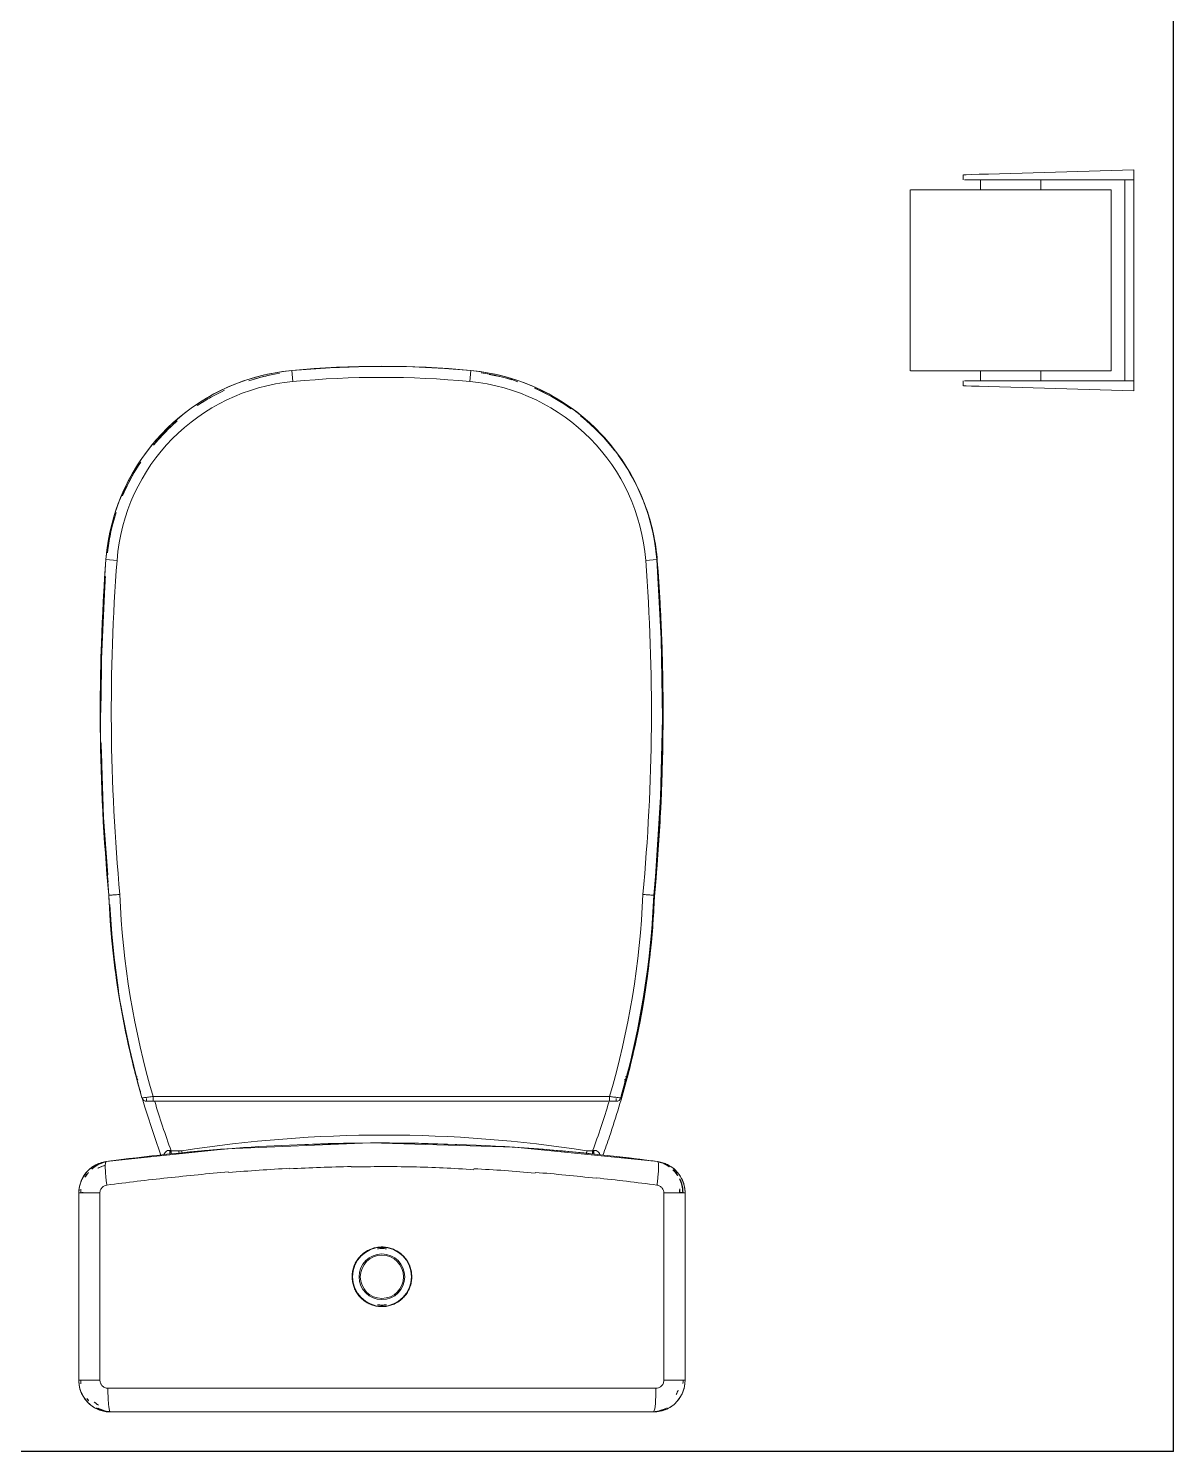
# Model space of a CAD drawing. Header units: metres. Extents: x 15.7 to 112.1, y 4.7 to 71.5.
# Drawn here: x 53.271 to 53.994, y 45.397 to 46.297 of the extents above; entities that cross this region are included whole.
import ezdxf

# ---------------------------------------------------------------- set-up
doc = ezdxf.new("R2010")
doc.units = ezdxf.units.M
doc.layers.get('0').update_dxf_attribs({"color": 3})
doc.layers.add('00', color=252, linetype='Continuous')
doc.layers.add('A-EQPM', color=6, linetype='Continuous', lineweight=9)
doc.layers.add('G-IMPT', color=1, linetype='Continuous', lineweight=5)

# ---------------------------------------------------------------- blocks, each defined once
blk = doc.blocks.new('Toilet_Tissue_Dispenser-Bradley_Corp-505 - 505-V57-GROUND FLOOR PLAN')
at = {"layer": 'A-EQPM'}
for p, q in [((54.19672, 43.71489), (54.11893, 43.71718)), ((54.11893, 43.71718), (54.11893, 43.71083)), ((54.19672, 43.71083), (54.11893, 43.71083)), ((54.11893, 43.58383), (54.11893, 43.71083)), ((54.12465, 43.71083), (54.11893, 43.71083)), ((54.12465, 43.71083), (54.12465, 43.58383)), ((54.17767, 43.71083), (54.17767, 43.70448)), ((54.22585, 43.71083), (54.19672, 43.71083)), ((54.21577, 43.70448), (54.21577, 43.71083)), ((54.22688, 43.71083), (54.22688, 43.714)), ((54.13322, 43.70448), (54.13322, 43.59018)), ((54.13322, 43.70448), (54.19672, 43.70448)), ((54.19672, 43.70448), (54.26003, 43.70448)), ((54.26022, 43.59018), (54.26022, 43.70448)), ((54.19672, 43.59018), (54.13322, 43.59018)), ((54.17767, 43.59018), (54.17767, 43.58383)), ((54.26003, 43.59018), (54.19672, 43.59018)), ((54.21577, 43.58383), (54.21577, 43.59018)), ((54.11893, 43.58383), (54.19672, 43.58383)), ((54.11893, 43.57748), (54.11893, 43.58383)), ((54.11893, 43.58383), (54.12465, 43.58383)), ((54.19672, 43.58383), (54.22585, 43.58383)), ((54.22688, 43.58065), (54.22688, 43.58383)), ((54.11893, 43.57748), (54.19672, 43.57977))]:
    blk.add_line(p, q, dxfattribs=at)
at = {"layer": 'A-EQPM', "flags": 128}
for points in [[(54.22666, 43.71401), (54.22492, 43.71406), (54.22154, 43.71416), (54.21672, 43.7143), (54.21074, 43.71448), (54.20394, 43.71468), (54.19672, 43.71489)], [(54.19672, 43.57977), (54.20394, 43.57998), (54.21074, 43.58018), (54.21672, 43.58035), (54.22154, 43.5805), (54.22492, 43.58059), (54.22666, 43.58065)]]:
    blk.add_lwpolyline(points, dxfattribs=at)
blk = doc.blocks.new('ECG_Commercial_Toilet_Maid_driver-P Trap_01 - 211109_092700_dwg_dwg_211109-V92-GROUND FLOOR PLAN')
at = {"layer": 'G-IMPT'}
for p, q in [((-0.41835, 0.17611), (-0.44, 0.17475)), ((-0.35754, 0.17756), (-0.3669, 0.17755)), ((-0.3006, 0.17628), (-0.3323, 0.17709)), ((-0.0804, 0.13369), (-0.0784, 0.13296)), ((-0.07858, 0.13308), (-0.08029, 0.13308)), ((-0.08529, -0.0043), (-0.08526, -0.00549)), ((-0.0784, -0.13296), (-0.0804, -0.1337)), ((-0.07858, -0.13308), (-0.08029, -0.13308)), ((-0.42258, -0.17589), (-0.39766, -0.17694)), ((-0.35144, -0.17757), (-0.32035, -0.17703)), ((-0.26737, -0.17433), (-0.24107, -0.17215))]:
    blk.add_line(p, q, dxfattribs=at)
at = {"layer": 'G-IMPT', "flags": 128}
for points in [[(-0.23488, 0.17186), (-0.22175, 0.17101), (-0.20248, 0.16918), (-0.1833, 0.16665), (-0.18157, 0.16638)], [(-0.17227, 0.16487), (-0.16422, 0.16343), (-0.14526, 0.15952), (-0.12646, 0.15494), (-0.11719, 0.15241)], [(-0.49976, 0.16137), (-0.5044, 0.15901), (-0.50894, 0.15647), (-0.51337, 0.15376), (-0.51544, 0.15237)], [(-0.52629, 0.1443), (-0.52991, 0.14118), (-0.53372, 0.13764), (-0.53738, 0.13394), (-0.54088, 0.13011)], [(-0.11379, 0.15143), (-0.10784, 0.14967), (-0.08942, 0.14374), (-0.07765, 0.13957)], [(-0.08029, 0.13308), (-0.08029, 0.1297), (-0.08029, 0.12631)], [(-0.5719, -0.06267), (-0.57126, -0.06679), (-0.57026, -0.07189), (-0.56905, -0.07695), (-0.56765, -0.08196), (-0.56635, -0.08595)], [(-0.56224, -0.09658), (-0.56006, -0.1013), (-0.55769, -0.10593), (-0.55513, -0.11045), (-0.5524, -0.11488), (-0.54949, -0.11919), (-0.54927, -0.11949)], [(-0.08029, -0.12938), (-0.08029, -0.13123), (-0.08029, -0.13308)]]:
    blk.add_lwpolyline(points, dxfattribs=at)
at = {"layer": 'G-IMPT'}
for centre, radius, start, end in [((-0.263, -0.36395), 0.52955, 69.81679, 73.37902), ((0.73184, -0.00153), 0.82213, 171.05402, 188.94598), ((-0.263, 0.36395), 0.52955, 286.66598, 290.18321)]:
    blk.add_arc(centre, radius, start, end, dxfattribs=at)
for points, knots in [([(-0.48082, 0.16875), (-0.47827, 0.16952), (-0.47184, 0.17131), (-0.46526, 0.17231), (-0.4613, 0.17284)], [-0.1550415, -0.1550415, -0.1550415, -0.1550415, -0.1111111, -0.0452824, -0.0452824, -0.0452824, -0.0452824]), ([(-0.44181, 0.17475), (-0.43776, 0.17502), (-0.42586, 0.17576), (-0.40601, 0.17672), (-0.38249, 0.17741), (-0.36618, 0.17758), (-0.35776, 0.17758), (-0.35721, 0.17758)], [-0.9464093, -0.9464093, -0.9464093, -0.9464093, -0.8888889, -0.7777778, -0.6666667, -0.5555556, -0.5477804, -0.5477804, -0.5477804, -0.5477804]), ([(-0.33853, 0.17744), (-0.33745, 0.17742), (-0.3285, 0.17727), (-0.31168, 0.17682), (-0.28811, 0.17572), (-0.26764, 0.17442), (-0.25506, 0.17336), (-0.25031, 0.17295)], [-0.4598098, -0.4598098, -0.4598098, -0.4598098, -0.4444444, -0.3333333, -0.2222222, -0.1111111, -0.0437293, -0.0437293, -0.0437293, -0.0437293]), ([(-0.51343, 0.15371), (-0.51244, 0.15436), (-0.50639, 0.15813), (-0.50001, 0.16127), (-0.49457, 0.16369)], [-0.3528816, -0.3528816, -0.3528816, -0.3528816, -0.3333333, -0.2354946, -0.2354946, -0.2354946, -0.2354946]), ([(-0.07976, 0.13654), (-0.08007, 0.13621), (-0.08042, 0.13562), (-0.08057, 0.13467), (-0.08052, 0.13415), (-0.08047, 0.13389)], [0.75, 0.75, 0.75, 0.75, 0.875, 0.9375, 1, 1, 1, 1]), ([(-0.07801, 0.13761), (-0.07823, 0.13753), (-0.07888, 0.13727), (-0.07946, 0.13688), (-0.07976, 0.13654)], [0.5644299, 0.5644299, 0.5644299, 0.5644299, 0.625, 0.75, 0.75, 0.75, 0.75]), ([(-0.55749, 0.10629), (-0.55618, 0.10871), (-0.55429, 0.11194), (-0.55227, 0.11508), (-0.55173, 0.11589)], [-0.71214902, -0.71214902, -0.71214902, -0.71214902, -0.66666667, -0.65063088, -0.65063088, -0.65063088, -0.65063088]), ([(-0.5706, 0.07024), (-0.57018, 0.0723), (-0.5694, 0.07572), (-0.56848, 0.0791), (-0.56809, 0.08045)], [-0.92350914, -0.92350914, -0.92350914, -0.92350914, -0.88888889, -0.86576975, -0.86576975, -0.86576975, -0.86576975]), ([(-0.5676, -0.0821), (-0.56818, -0.08021), (-0.56955, -0.07545), (-0.57042, -0.0706), (-0.57088, -0.06767)], [-0.14372398, -0.14372398, -0.14372398, -0.14372398, -0.11111111, -0.06227402, -0.06227402, -0.06227402, -0.06227402]), ([(-0.54927, -0.11949), (-0.55068, -0.11751), (-0.55561, -0.11016), (-0.5596, -0.10228), (-0.56229, -0.09643)], [-0.373281, -0.373281, -0.373281, -0.373281, -0.3333333, -0.227652, -0.227652, -0.227652, -0.227652]), ([(-0.52404, -0.14613), (-0.52499, -0.14538), (-0.53115, -0.14035), (-0.53787, -0.13371), (-0.54319, -0.12743), (-0.54413, -0.12629)], [-0.5754732, -0.5754732, -0.5754732, -0.5754732, -0.5555556, -0.4444444, -0.4201761, -0.4201761, -0.4201761, -0.4201761]), ([(-0.08047, -0.13389), (-0.08052, -0.13415), (-0.08057, -0.13467), (-0.08042, -0.13562), (-0.08007, -0.13621), (-0.07976, -0.13654)], [0, 0, 0, 0, 0.0625, 0.125, 0.25, 0.25, 0.25, 0.25]), ([(-0.24107, -0.17215), (-0.23462, -0.17189), (-0.22174, -0.17113), (-0.20247, -0.16929), (-0.18328, -0.16676), (-0.1642, -0.16354), (-0.14524, -0.15964), (-0.12643, -0.15505), (-0.10781, -0.14979), (-0.09156, -0.14456), (-0.08156, -0.14101), (-0.07765, -0.13957)], [0, 0, 0, 0, 0.1111111, 0.2222222, 0.3333333, 0.4444444, 0.5555556, 0.6666667, 0.7777778, 0.8888889, 0.9605895, 0.9605895, 0.9605895, 0.9605895]), ([(-0.07976, -0.13654), (-0.07945, -0.13687), (-0.07888, -0.13727), (-0.07823, -0.13753), (-0.07801, -0.1376)], [0.25, 0.25, 0.25, 0.25, 0.375, 0.4356025, 0.4356025, 0.4356025, 0.4356025]), ([(-0.49023, -0.16551), (-0.49094, -0.16524), (-0.49791, -0.16246), (-0.50717, -0.15781), (-0.51521, -0.1526), (-0.51753, -0.15098)], [-0.7902983, -0.7902983, -0.7902983, -0.7902983, -0.7777778, -0.6666667, -0.6200914, -0.6200914, -0.6200914, -0.6200914])]:
    blk.add_open_spline(points, degree=3, knots=knots, dxfattribs=at)
for points in [[(-0.54127, 0.12967), (-0.53684, 0.13476), (-0.53201, 0.13948), (-0.52685, 0.14383)], [(-0.07871, 0.13391), (-0.07899, 0.1339), (-0.07957, 0.13389), (-0.08017, 0.13389), (-0.08047, 0.13389)], [(-0.08047, 0.13389), (-0.08044, 0.13375), (-0.08038, 0.13348), (-0.08032, 0.13322), (-0.08029, 0.13308)], [(-0.08029, 0.12631), (-0.07992, 0.12629), (-0.07955, 0.12626), (-0.07918, 0.12623)], [(-0.07889, 0.12804), (-0.07935, 0.12822), (-0.07982, 0.12839), (-0.08028, 0.12857)], [(-0.08029, -0.13308), (-0.08032, -0.13322), (-0.08038, -0.13348), (-0.08044, -0.13375), (-0.08047, -0.13389)], [(-0.08047, -0.13389), (-0.08017, -0.13389), (-0.07957, -0.13389), (-0.07899, -0.1339), (-0.07871, -0.13391)], [(-0.0803, -0.12938), (-0.07997, -0.12935), (-0.07931, -0.1293), (-0.07869, -0.12925), (-0.07839, -0.12923)], [(-0.45313, -0.17393), (-0.46434, -0.17307), (-0.47544, -0.17075), (-0.48605, -0.16705)], [(-0.24107, -0.17215), (-0.24889, -0.17288), (-0.26455, -0.1742), (-0.28812, -0.17573), (-0.31168, -0.17681), (-0.33526, -0.17746), (-0.35887, -0.17765), (-0.38246, -0.17741), (-0.40605, -0.17672), (-0.42965, -0.17558), (-0.44531, -0.17453), (-0.45313, -0.17393)]]:
    blk.add_open_spline(points, degree=3, dxfattribs=at)
blk = doc.blocks.new('ECG_Commercial_Toilet_Maid_driver-P Trap_01 - 211109_092700_dwg_dwg_Deckel_unten_211101-2077760-GROUND FLOOR PLAN')
at = {"layer": 'G-IMPT'}
for p, q in [((-0.12702, 0.15453), (-0.12689, 0.15505)), ((-0.12488, 0.15417), (-0.12689, 0.15505)), ((-0.12689, -0.15505), (-0.12702, -0.15453)), ((-0.12689, -0.15505), (-0.12505, -0.15331))]:
    blk.add_line(p, q, dxfattribs=at)
at = {"layer": 'G-IMPT', "flags": 128}
for points in [[(-0.45831, 0.17343), (-0.46346, 0.17272), (-0.46858, 0.17181), (-0.47365, 0.1707), (-0.47868, 0.16938), (-0.48366, 0.16786)], [(-0.36473, 0.17731), (-0.39123, 0.17713), (-0.44128, 0.17478), (-0.4432, 0.17464)], [(-0.2547, 0.17315), (-0.29104, 0.17581), (-0.33725, 0.17734)], [(-0.18291, 0.16649), (-0.18999, 0.16761), (-0.21131, 0.1701), (-0.23271, 0.17174), (-0.23608, 0.17191)], [(-0.49419, 0.16389), (-0.49816, 0.16213), (-0.50282, 0.15984), (-0.5074, 0.15736), (-0.51187, 0.15471), (-0.51556, 0.15231)], [(-0.12689, 0.15505), (-0.14775, 0.16007), (-0.1688, 0.16426), (-0.17266, 0.16487)], [(-0.52644, 0.14414), (-0.52858, 0.14236), (-0.53243, 0.13887), (-0.53614, 0.13522), (-0.5397, 0.13143), (-0.54158, 0.12927)], [(-0.55122, 0.11662), (-0.55235, 0.11495), (-0.55509, 0.11053), (-0.55765, 0.106), (-0.56002, 0.10138), (-0.56092, 0.09945)], [(-0.56697, 0.08403), (-0.56762, 0.08204), (-0.56903, 0.07703), (-0.57024, 0.07198), (-0.57124, 0.06687), (-0.57159, 0.06466)], [(-0.5719, -0.06267), (-0.57126, -0.06679), (-0.57026, -0.07189), (-0.56905, -0.07695), (-0.56765, -0.08196), (-0.56635, -0.08595)], [(-0.56224, -0.09658), (-0.56006, -0.1013), (-0.55769, -0.10593), (-0.55513, -0.11045), (-0.5524, -0.11488), (-0.54949, -0.11919)], [(-0.54473, -0.12548), (-0.54316, -0.12744), (-0.53976, -0.13137), (-0.5362, -0.13516), (-0.53249, -0.13881), (-0.52864, -0.1423), (-0.52466, -0.14564), (-0.5226, -0.14722)], [(-0.51995, -0.14923), (-0.5163, -0.15182), (-0.51194, -0.15466), (-0.50747, -0.15732), (-0.5029, -0.1598), (-0.49823, -0.16209), (-0.49348, -0.1642), (-0.48865, -0.16611), (-0.48374, -0.16783), (-0.47877, -0.16935), (-0.47374, -0.17068), (-0.46866, -0.1718), (-0.46354, -0.17271), (-0.45839, -0.17342), (-0.45322, -0.17393), (-0.45313, -0.17393)], [(-0.24107, -0.17215), (-0.21965, -0.17085), (-0.1983, -0.16868), (-0.17705, -0.16567), (-0.15594, -0.16181), (-0.135, -0.15711), (-0.12689, -0.15505)], [(-0.45313, -0.17393), (-0.4031, -0.17675), (-0.353, -0.17757), (-0.30291, -0.17639), (-0.2529, -0.1732), (-0.24107, -0.17215)]]:
    blk.add_lwpolyline(points, dxfattribs=at)
at = {"layer": 'G-IMPT'}
for centre, radius, start, end in [((-0.263, -0.36395), 0.53655, 81.34831, 83.46771), ((-0.263, -0.36395), 0.53655, 75.30413, 78.05966), ((-0.12866, 0.14828), 0.007, 60.98794, 75.30413), ((-0.12866, 0.14828), 0.007, 60.98794, 75.30413), ((-0.263, 0.36395), 0.53655, 272.34277, 284.69587), ((-0.12866, -0.14828), 0.007, 284.69587, 315.00189), ((-0.12866, -0.14828), 0.007, 284.69587, 315.00189), ((-0.44322, -0.04431), 0.13, 249.57539, 265.62576), ((-0.35758, 1.07519), 1.25277, 265.62576, 275.33646)]:
    blk.add_arc(centre, radius, start, end, dxfattribs=at)
blk = doc.blocks.new('ECG_Commercial_Toilet_Maid_driver-P Trap_01 - 211109_092700_dwg_dwg_Deckel_oben_211101-2077761-GROUND FLOOR PLAN')
at = {"layer": 'G-IMPT'}
for p, q in [((-0.45313, 0.17393), (-0.4526, 0.16695)), ((-0.12625, 0.15488), (-0.12643, 0.1542)), ((-0.11625, 0.1519), (-0.11619, 0.15212)), ((-0.11382, 0.14415), (-0.11082, 0.14415)), ((-0.11382, 0.14415), (-0.11382, -0.14415)), ((-0.11082, 0.14832), (-0.11267, 0.14832)), ((-0.11082, 0.14832), (-0.11082, 0.14415)), ((-0.11082, -0.14415), (-0.11082, 0.14415)), ((-0.11082, -0.14415), (-0.11082, 0.14415)), ((-0.57264, 0.05649), (-0.56567, 0.05583)), ((-0.57264, -0.05649), (-0.56567, -0.05583)), ((-0.11619, -0.15212), (-0.11625, -0.1519)), ((-0.11382, -0.14415), (-0.11082, -0.14415)), ((-0.11267, -0.14832), (-0.11082, -0.14832)), ((-0.11082, -0.14415), (-0.11082, -0.14832)), ((-0.12643, -0.1542), (-0.12625, -0.15488)), ((-0.45313, -0.17393), (-0.4526, -0.16695))]:
    blk.add_line(p, q, dxfattribs=at)
at = {"layer": 'G-IMPT', "flags": 128}
for points in [[(-0.45313, 0.17393), (-0.45831, 0.17343), (-0.46346, 0.17272), (-0.46858, 0.17181), (-0.47365, 0.1707), (-0.47868, 0.16938), (-0.48366, 0.16786), (-0.48857, 0.16614), (-0.4934, 0.16423), (-0.49816, 0.16213), (-0.50282, 0.15984), (-0.5074, 0.15736), (-0.51187, 0.15471), (-0.51623, 0.15187), (-0.52047, 0.14887), (-0.52459, 0.14569), (-0.52858, 0.14236), (-0.53243, 0.13887), (-0.53614, 0.13522), (-0.5397, 0.13143), (-0.54311, 0.12751), (-0.54635, 0.12344), (-0.54944, 0.11926), (-0.55235, 0.11495), (-0.55509, 0.11053), (-0.55765, 0.106), (-0.56002, 0.10138), (-0.56221, 0.09666), (-0.56421, 0.09186), (-0.56601, 0.08698), (-0.56762, 0.08204), (-0.56903, 0.07703), (-0.57024, 0.07198), (-0.57124, 0.06687), (-0.57204, 0.06174), (-0.57264, 0.05657), (-0.57264, 0.05649)], [(-0.24107, 0.17215), (-0.29104, 0.17581), (-0.34112, 0.17747), (-0.39123, 0.17713), (-0.44128, 0.17478), (-0.45313, 0.17393)], [(-0.11298, 0.1512), (-0.1337, 0.15679), (-0.15463, 0.16154), (-0.17573, 0.16545), (-0.19697, 0.16852), (-0.21831, 0.17074), (-0.23973, 0.17209), (-0.24107, 0.17215)], [(-0.57264, 0.05649), (-0.57442, 0.03243), (-0.57524, 0.00832), (-0.57509, -0.0158), (-0.57397, -0.0399), (-0.57264, -0.05649)], [(-0.57264, -0.05649), (-0.57205, -0.06165), (-0.57126, -0.06679), (-0.57026, -0.07189), (-0.56905, -0.07695), (-0.56765, -0.08196), (-0.56604, -0.0869), (-0.56424, -0.09178), (-0.56224, -0.09658), (-0.56006, -0.1013), (-0.55769, -0.10593), (-0.55513, -0.11045), (-0.5524, -0.11488), (-0.54949, -0.11919), (-0.54641, -0.12338), (-0.54316, -0.12744), (-0.53976, -0.13137), (-0.5362, -0.13516), (-0.53249, -0.13881), (-0.52864, -0.1423), (-0.52466, -0.14564), (-0.52054, -0.14881), (-0.5163, -0.15182), (-0.51194, -0.15466), (-0.50747, -0.15732), (-0.5029, -0.1598), (-0.49823, -0.16209), (-0.49348, -0.1642), (-0.48865, -0.16611), (-0.48374, -0.16783), (-0.47877, -0.16935), (-0.47374, -0.17068), (-0.46866, -0.1718), (-0.46354, -0.17271), (-0.45839, -0.17342), (-0.45322, -0.17393), (-0.45313, -0.17393)], [(-0.24107, -0.17215), (-0.21965, -0.17085), (-0.1983, -0.16868), (-0.17705, -0.16567), (-0.15594, -0.16181), (-0.135, -0.15711), (-0.11426, -0.15157), (-0.11298, -0.1512)], [(-0.45313, -0.17393), (-0.4031, -0.17675), (-0.353, -0.17757), (-0.30291, -0.17639), (-0.2529, -0.1732), (-0.24107, -0.17215)]]:
    blk.add_lwpolyline(points, dxfattribs=at)
at = {"layer": 'G-IMPT'}
for centre, radius, start, end in [((-0.44322, 0.04431), 0.13, 94.37424, 174.62611), ((-0.35758, -1.07519), 1.25277, 84.66354, 94.37424), ((-0.263, -0.36395), 0.53655, 73.76346, 87.65723), ((-0.263, -0.36395), 0.53655, 81.05414, 87.65723), ((-0.44322, 0.04431), 0.123, 94.37424, 174.62611), ((-0.35758, -1.07519), 1.24577, 84.65511, 94.37424), ((-0.263, -0.36395), 0.52955, 73.63739, 87.67699), ((-0.263, -0.36395), 0.53655, 75.23384, 78.88537), ((-0.11701, 0.14924), 0.003, 74.12037, 97.64918), ((-0.263, -0.36395), 0.53655, 73.76346, 74.12037), ((-0.11382, 0.14832), 0.003, 0, 73.76346), ((-0.11382, 0.14832), 0.003, 0, 73.76346), ((0.02783, 0), 0.60313, 174.62611, 185.37389), ((0.02783, 0), 0.59613, 174.62611, 185.37389), ((-0.44322, -0.04431), 0.13, 185.37389, 265.62576), ((-0.44322, -0.04431), 0.123, 185.37389, 265.62576), ((-0.263, 0.36395), 0.52955, 272.32301, 286.36261), ((-0.263, 0.36395), 0.53655, 272.34277, 286.23654), ((-0.11701, -0.14924), 0.003, 262.35082, 285.87963), ((-0.263, 0.36395), 0.53655, 285.87963, 286.23654), ((-0.11382, -0.14832), 0.003, 286.23654, 0), ((-0.11382, -0.14832), 0.003, 286.23654, 0), ((-0.263, 0.36395), 0.53655, 281.11463, 284.76616), ((-0.35758, 1.07519), 1.24577, 265.62576, 275.34489), ((-0.263, 0.36395), 0.53655, 272.34277, 278.94586), ((-0.35758, 1.07519), 1.25277, 265.62576, 275.33646)]:
    blk.add_arc(centre, radius, start, end, dxfattribs=at)
for points in [[(-0.24107, 0.17215), (-0.24105, 0.17215), (-0.24106, 0.17178), (-0.24115, 0.17023), (-0.24133, 0.16791), (-0.24147, 0.16608), (-0.24154, 0.16516)], [(-0.11367, 0.14537), (-0.11372, 0.14496), (-0.11377, 0.14456), (-0.11382, 0.14415)], [(-0.11382, -0.14415), (-0.11377, -0.14456), (-0.11372, -0.14497), (-0.11367, -0.14537)], [(-0.11367, -0.14537), (-0.11363, -0.14577), (-0.11358, -0.14616), (-0.11353, -0.14655)], [(-0.24154, -0.16516), (-0.24147, -0.16608), (-0.24133, -0.16791), (-0.24115, -0.17023), (-0.24106, -0.17178), (-0.24105, -0.17215), (-0.24107, -0.17215)]]:
    blk.add_open_spline(points, degree=3, dxfattribs=at)
for points, knots in [([(-0.11619, 0.15212), (-0.11619, 0.15212), (-0.11687, 0.15232), (-0.12023, 0.15326), (-0.12394, 0.15427), (-0.12625, 0.15488)], [-1, -1, -1, -1, -0.722222, -0.444444, 0, 0, 0, 0]), ([(-0.11298, 0.1512), (-0.11298, 0.1512), (-0.11302, 0.15091), (-0.11318, 0.14954), (-0.11341, 0.14754), (-0.1136, 0.14597), (-0.11367, 0.14537)], [0, 0, 0, 0, 0.2222222, 0.4444444, 0.7222222, 0.8888885, 0.8888885, 0.8888885, 0.8888885]), ([(-0.11082, 0.14415), (-0.11082, 0.14463), (-0.11082, 0.14558), (-0.11082, 0.14696), (-0.11082, 0.14804), (-0.11082, 0.14832), (-0.11082, 0.14832)], [0, 0, 0, 0, 0.222222, 0.444444, 0.722222, 1, 1, 1, 1]), ([(-0.11619, -0.15212), (-0.11619, -0.15212), (-0.11662, -0.15225), (-0.11861, -0.15281), (-0.12194, -0.15373), (-0.12481, -0.1545), (-0.12625, -0.15488)], [0, 0, 0, 0, 0.222222, 0.444444, 0.722222, 1, 1, 1, 1]), ([(-0.11353, -0.14655), (-0.11344, -0.14731), (-0.11327, -0.14875), (-0.11309, -0.15023), (-0.113, -0.15103), (-0.11298, -0.1512), (-0.11298, -0.1512)], [0.2222222, 0.2222222, 0.2222222, 0.2222222, 0.4444444, 0.6666667, 0.8333333, 1, 1, 1, 1]), ([(-0.11082, -0.14832), (-0.11082, -0.14832), (-0.11082, -0.14814), (-0.11082, -0.14732), (-0.11082, -0.14594), (-0.11082, -0.14474), (-0.11082, -0.14415)], [0, 0, 0, 0, 0.222222, 0.444444, 0.722222, 1, 1, 1, 1])]:
    blk.add_open_spline(points, degree=3, knots=knots, dxfattribs=at)
blk = doc.blocks.new('ECG_Commercial_Toilet_Maid_driver-P Trap_01 - 211109_092700_dwg_dwg_Spühlkasten_211101-2077762-GROUND FLOOR PLAN')
at = {"layer": 'G-IMPT'}
for p, q in [((-0.04788, 0.18963), (-0.04788, 0.18862)), ((-0.04785, 0.18938), (-0.04785, 0.18883)), ((0.07071, 0.19149), (-0.04768, 0.19149)), ((-0.04768, 0.187), (-0.04768, 0.19149)), ((-0.04768, 0.19149), (-0.04768, 0.19148)), ((-0.04768, 0.19148), (0.07071, 0.19148)), ((0.07071, 0.19148), (0.07071, 0.19149)), ((0.07071, 0.19149), (0.07071, 0.187)), ((-0.06063, 0.18534), (-0.05896, 0.18664)), ((-0.04768, 0.18507), (-0.04768, 0.187)), ((-0.04768, 0.1829), (-0.04768, 0.18507)), ((-0.04768, 0.18056), (-0.04768, 0.1829)), ((-0.04768, 0.1781), (-0.04768, 0.18056)), ((0.07071, 0.187), (0.07071, 0.18507)), ((0.07071, 0.18507), (0.07071, 0.1829)), ((0.07071, 0.1829), (0.07071, 0.18056)), ((0.07071, 0.18056), (0.07071, 0.1781)), ((0.08237, 0.18617), (0.08364, 0.18523)), ((0.07071, 0.1781), (-0.04768, 0.1781)), ((0.07571, -0.17305), (0.07571, 0.17307)), ((0.08882, 0.17845), (0.08981, 0.17553)), ((0.09025, 0.17423), (0.09051, 0.17178)), ((0.09071, -0.17153), (0.09071, 0.17151)), ((-0.06932, 0.16026), (-0.06841, 0.16727)), ((-0.06933, 0.16016), (-0.07099, 0.14629)), ((-0.07015, 0.1525), (-0.06933, 0.16016)), ((-0.07547, 0.09937), (-0.07526, 0.10131)), ((-0.076, 0.09219), (-0.07622, 0.08914)), ((-0.07819, 0.05351), (-0.07917, 0.01784)), ((-0.07912, 0.02125), (-0.07906, 0.02243)), ((-0.07917, -0.01784), (-0.07819, -0.05351)), ((-0.07622, -0.08914), (-0.076, -0.09229)), ((-0.07099, -0.14625), (-0.06933, -0.16016)), ((-0.06933, -0.16016), (-0.06952, -0.15805)), ((-0.06843, -0.1671), (-0.06861, -0.16571)), ((-0.06841, -0.16727), (-0.06843, -0.1671)), ((-0.06665, -0.1769), (-0.06726, -0.17445)), ((-0.06462, -0.18092), (-0.06602, -0.17814)), ((-0.04768, -0.17808), (0.07071, -0.17808)), ((-0.04768, -0.18054), (-0.04768, -0.17808)), ((0.07071, -0.18864), (0.07071, -0.17808)), ((-0.04788, -0.18998), (-0.04788, -0.18798)), ((-0.04785, -0.18823), (-0.04785, -0.19023)), ((-0.04768, -0.18289), (-0.04768, -0.18054)), ((-0.04768, -0.18507), (-0.04768, -0.18289)), ((-0.04768, -0.187), (-0.04768, -0.18507)), ((-0.04768, -0.19151), (-0.04768, -0.187)), ((0.07071, -0.19151), (0.07071, -0.18864)), ((0.07071, -0.1915), (-0.04768, -0.1915)), ((-0.04768, -0.1915), (-0.04768, -0.19151)), ((-0.04768, -0.19151), (0.07071, -0.19151)), ((0.07071, -0.1915), (0.07071, -0.19151))]:
    blk.add_line(p, q, dxfattribs=at)
at = {"layer": 'G-IMPT', "flags": 128}
for points in [[(-0.0675, 0.1742), (-0.06693, 0.17696), (-0.06596, 0.17962), (-0.06463, 0.18212), (-0.06296, 0.1844), (-0.06098, 0.18643), (-0.05873, 0.18817), (-0.05626, 0.18956), (-0.05193, 0.19103), (-0.04768, 0.19149)], [(-0.04785, 0.19023), (-0.04782, 0.19043), (-0.04779, 0.19064), (-0.04777, 0.19085), (-0.04774, 0.19106)], [(0.07071, 0.19149), (0.07352, 0.19129), (0.07629, 0.1907), (0.07895, 0.18971), (0.08144, 0.18837), (0.08371, 0.18668), (0.08573, 0.1847), (0.08744, 0.18244), (0.08882, 0.17997), (0.09026, 0.17572), (0.09071, 0.17151)], [(-0.06713, 0.1754), (-0.06617, 0.17807), (-0.06484, 0.18058), (-0.06317, 0.18287)], [(-0.0675, -0.17422), (-0.07658, -0.08371), (-0.07928, 0.00714), (-0.07558, 0.09792), (-0.0675, 0.1742)], [(-0.06771, 0.17264), (-0.06789, 0.17126), (-0.06807, 0.16987), (-0.06825, 0.16849), (-0.06841, 0.16727)], [(0.09071, -0.17153), (0.09071, -0.10526), (0.09071, -0.03884), (0.09071, 0.02764), (0.09071, 0.09408), (0.09071, 0.16036), (0.09071, 0.17151)], [(-0.06841, 0.16727), (-0.06843, 0.1671), (-0.06861, 0.16571), (-0.06879, 0.16433), (-0.06897, 0.16294), (-0.06915, 0.16155), (-0.06933, 0.16016)], [(-0.07273, 0.13016), (-0.07327, 0.1247), (-0.07473, 0.10856)], [(-0.07458, 0.10911), (-0.07443, 0.11204), (-0.07349, 0.12092)], [(-0.07646, -0.08441), (-0.07667, -0.08223), (-0.07674, -0.08003)], [(-0.07481, -0.1076), (-0.07327, -0.1247), (-0.07273, -0.13016)], [(-0.06861, -0.16571), (-0.06879, -0.16433), (-0.06897, -0.16294), (-0.06915, -0.16155), (-0.06933, -0.16016)], [(-0.06771, -0.17264), (-0.06789, -0.17126), (-0.06807, -0.16987), (-0.06825, -0.16849), (-0.06841, -0.16727)], [(-0.04768, -0.19151), (-0.05049, -0.19131), (-0.05327, -0.19071), (-0.05593, -0.18973), (-0.05842, -0.18838), (-0.0607, -0.1867), (-0.06272, -0.1847), (-0.06443, -0.18244), (-0.06648, -0.17836), (-0.0675, -0.17422)], [(0.09071, -0.17153), (0.09051, -0.17434), (0.08991, -0.1771), (0.08893, -0.17976), (0.08758, -0.18224), (0.0859, -0.18452), (0.08391, -0.18653), (0.08166, -0.18825), (0.07918, -0.18962), (0.07492, -0.19106), (0.07071, -0.19151)], [(0.09051, -0.17279), (0.08991, -0.17556), (0.08893, -0.17822)], [(-0.05874, -0.18676), (-0.0609, -0.18517), (-0.0623, -0.18378)], [(-0.04788, -0.18998), (-0.0507, -0.18978), (-0.05347, -0.18919), (-0.05613, -0.1882)], [(-0.04785, -0.19023), (-0.04782, -0.19044), (-0.04779, -0.19065), (-0.04777, -0.19086), (-0.04774, -0.19107)]]:
    blk.add_lwpolyline(points, dxfattribs=at)
at = {"layer": 'G-IMPT'}
for centre, major_axis, ratio, start_param, end_param in [((0.07571, 0.17151), (0.015, 0), 0.104518, 0.698132, 1.570796), ((0.07571, 0.17151), (-0.015, 0), 0.104518, 3.141593, 3.839719), ((0.07571, -0.17153), (0.015, 0), 0.101852, 4.712389, 4.886922), ((0.07571, -0.17153), (-0.015, 0), 0.101852, 1.745329, 3.141593)]:
    blk.add_ellipse(centre, major_axis=major_axis, ratio=ratio, start_param=start_param, end_param=end_param, dxfattribs=at)
for points, knots in [([(-0.0675, 0.1742), (-0.06714, 0.17682), (-0.06536, 0.18195), (-0.06028, 0.18758), (-0.05407, 0.19079), (-0.0498, 0.19148), (-0.04768, 0.19148)], [-1, -1, -1, -1, -0.722222, -0.444444, -0.222222, 0, 0, 0, 0]), ([(0.07071, 0.19148), (0.07419, 0.19148), (0.08001, 0.18992), (0.08634, 0.18461), (0.08929, 0.1795), (0.0905, 0.17499), (0.09071, 0.17266), (0.09071, 0.17151)], [-1, -1, -1, -1, -0.666667, -0.444444, -0.222222, -0.111111, 0, 0, 0, 0]), ([(-0.06742, 0.17434), (-0.0673, 0.1749), (-0.0669, 0.17649), (-0.06567, 0.17966), (-0.06407, 0.18194), (-0.06295, 0.18329)], [0.0512305, 0.0512305, 0.0512305, 0.0512305, 0.1111111, 0.2222222, 0.4038066, 0.4038066, 0.4038066, 0.4038066]), ([(-0.06281, 0.18329), (-0.06368, 0.18232), (-0.06573, 0.17958), (-0.06679, 0.17636), (-0.0673, 0.17435)], [0.5863221, 0.5863221, 0.5863221, 0.5863221, 0.7222222, 0.9391237, 0.9391237, 0.9391237, 0.9391237]), ([(0.08803, 0.18022), (0.08832, 0.17971), (0.08973, 0.17704), (0.09032, 0.17408), (0.09058, 0.17166)], [0.6666667, 0.6666667, 0.6666667, 0.6666667, 0.7222222, 0.9538225, 0.9538225, 0.9538225, 0.9538225]), ([(-0.0675, -0.17422), (-0.07619, -0.11032), (-0.08327, 0.00658), (-0.07445, 0.12309), (-0.0675, 0.1742)], [-1, -1, -1, -1, -0.444444, 0, 0, 0, 0]), ([(-0.06395, 0.17472), (-0.06451, 0.17473), (-0.0655, 0.17471), (-0.06662, 0.17462), (-0.06732, 0.17445), (-0.06749, 0.17429), (-0.0675, 0.1742)], [0.5555556, 0.5555556, 0.5555556, 0.5555556, 0.6666667, 0.7777778, 0.8888889, 0.9998878, 0.9998878, 0.9998878, 0.9998878]), ([(-0.06511, 0.17518), (-0.06484, 0.1761), (-0.06431, 0.17748), (-0.06359, 0.17875), (-0.06333, 0.17918)], [0.1111111, 0.1111111, 0.1111111, 0.1111111, 0.2222222, 0.2811373, 0.2811373, 0.2811373, 0.2811373]), ([(-0.04768, 0.1781), (-0.04835, 0.1781), (-0.04969, 0.17783), (-0.05126, 0.17675), (-0.05226, 0.17531), (-0.05257, 0.17428), (-0.05264, 0.17375)], [-1, -1, -1, -1, -0.722222, -0.444444, -0.222222, 0, 0, 0, 0]), ([(0.07571, 0.17307), (0.07571, 0.1738), (0.07539, 0.17526), (0.07412, 0.17692), (0.07246, 0.17789), (0.07129, 0.1781), (0.07071, 0.1781)], [-1, -1, -1, -1, -0.722222, -0.444444, -0.222222, 0, 0, 0, 0]), ([(0.08997, 0.17533), (0.08984, 0.17583), (0.0894, 0.17721), (0.0888, 0.1785), (0.08836, 0.17929)], [0.1726862, 0.1726862, 0.1726862, 0.1726862, 0.2222222, 0.3099855, 0.3099855, 0.3099855, 0.3099855]), ([(0.09063, 0.17169), (0.09058, 0.17228), (0.09044, 0.17332), (0.09023, 0.17436), (0.09012, 0.17481)], [0.0548654, 0.0548654, 0.0548654, 0.0548654, 0.1111111, 0.1553711, 0.1553711, 0.1553711, 0.1553711]), ([(-0.04768, -0.1915), (-0.05086, -0.1915), (-0.05619, -0.1902), (-0.06224, -0.18571), (-0.06534, -0.18132), (-0.0669, -0.17735), (-0.06736, -0.17527), (-0.0675, -0.17422)], [-1, -1, -1, -1, -0.666667, -0.444444, -0.222222, -0.111111, 0, 0, 0, 0]), ([(-0.05768, -0.17432), (-0.05848, -0.1744), (-0.06005, -0.17453), (-0.06217, -0.17467), (-0.06401, -0.17473), (-0.0655, -0.17471), (-0.06662, -0.17462), (-0.06731, -0.17446), (-0.06749, -0.17431), (-0.0675, -0.17422)], [0.2222222, 0.2222222, 0.2222222, 0.2222222, 0.3333333, 0.4444444, 0.5555556, 0.6666667, 0.7777778, 0.8888889, 0.9998876, 0.9998876, 0.9998876, 0.9998876]), ([(-0.06739, -0.17438), (-0.06729, -0.17484), (-0.06702, -0.17586), (-0.06667, -0.17686), (-0.06646, -0.17739)], [0.0614445, 0.0614445, 0.0614445, 0.0614445, 0.1111111, 0.1711353, 0.1711353, 0.1711353, 0.1711353]), ([(-0.06421, -0.18173), (-0.06452, -0.18129), (-0.066, -0.17902), (-0.06683, -0.17645), (-0.06734, -0.17434)], [0.6666667, 0.6666667, 0.6666667, 0.6666667, 0.7222222, 0.9481729, 0.9481729, 0.9481729, 0.9481729]), ([(-0.05264, -0.17373), (-0.05255, -0.17439), (-0.05211, -0.17567), (-0.05084, -0.17709), (-0.04929, -0.17791), (-0.04821, -0.17808), (-0.04768, -0.17808)], [-1, -1, -1, -1, -0.722222, -0.444444, -0.222222, 0, 0, 0, 0]), ([(0.09071, -0.17153), (0.09071, -0.17442), (0.08942, -0.18024), (0.08434, -0.18684), (0.07769, -0.19068), (0.07302, -0.1915), (0.07071, -0.1915)], [-1, -1, -1, -1, -0.722222, -0.444444, -0.222222, 0, 0, 0, 0]), ([(0.07071, -0.17808), (0.07143, -0.17808), (0.0729, -0.17775), (0.07455, -0.17647), (0.0755, -0.1748), (0.07571, -0.17363), (0.07571, -0.17305)], [-1, -1, -1, -1, -0.722222, -0.444444, -0.222222, 0, 0, 0, 0]), ([(0.09065, -0.17168), (0.0906, -0.17235), (0.09037, -0.17418), (0.08961, -0.17711), (0.08859, -0.17917), (0.088, -0.18017)], [0.0467052, 0.0467052, 0.0467052, 0.0467052, 0.1111111, 0.2222222, 0.3333333, 0.3333333, 0.3333333, 0.3333333]), ([(0.08841, -0.17928), (0.08856, -0.179), (0.0892, -0.17774), (0.08954, -0.17639), (0.08974, -0.17533)], [0.6917979, 0.6917979, 0.6917979, 0.6917979, 0.7222222, 0.8264398, 0.8264398, 0.8264398, 0.8264398]), ([(-0.04785, -0.19023), (-0.04997, -0.19023), (-0.05303, -0.18973), (-0.05587, -0.18857), (-0.0567, -0.18816)], [0, 0, 0, 0, 0.2222222, 0.3188139, 0.3188139, 0.3188139, 0.3188139])]:
    blk.add_open_spline(points, degree=3, knots=knots, dxfattribs=at)
for points in [[(-0.05018, 0.19009), (-0.04941, 0.19018), (-0.04863, 0.19023), (-0.04785, 0.19023)], [(0.07071, 0.19023), (0.07143, 0.19023), (0.07216, 0.19019), (0.07288, 0.19011)], [(-0.05811, 0.18717), (-0.05869, 0.18682), (-0.05925, 0.18644), (-0.05981, 0.18604)], [(-0.05977, 0.18628), (-0.05913, 0.18676), (-0.05846, 0.18724), (-0.05776, 0.18763)], [(0.08356, 0.1853), (0.08315, 0.18565), (0.08272, 0.186), (0.08229, 0.18632)], [(0.08449, 0.18155), (0.08517, 0.18074), (0.08584, 0.1799), (0.08636, 0.17899)], [(0.08629, 0.17922), (0.08577, 0.18013), (0.08516, 0.18096), (0.0845, 0.18179)], [(-0.06337, 0.17935), (-0.06409, 0.17811), (-0.06453, 0.17677), (-0.06492, 0.17539)], [(-0.06212, 0.17467), (-0.06278, 0.1747), (-0.06339, 0.17471), (-0.06395, 0.17472)], [(-0.06001, 0.17454), (-0.06075, 0.17459), (-0.06146, 0.17463), (-0.06212, 0.17467)], [(-0.05768, 0.17434), (-0.05848, 0.17441), (-0.05927, 0.17448), (-0.06001, 0.17454)], [(-0.0552, 0.17407), (-0.05604, 0.17417), (-0.05687, 0.17426), (-0.05768, 0.17434)], [(-0.05264, 0.17375), (-0.05436, 0.16101), (-0.05589, 0.14822), (-0.05723, 0.13541)], [(-0.05264, 0.17375), (-0.05349, 0.17387), (-0.05435, 0.17397), (-0.0552, 0.17407)], [(-0.06932, 0.16026), (-0.06933, 0.16022), (-0.06933, 0.16019), (-0.06933, 0.16016)], [(-0.05723, 0.13541), (-0.05857, 0.12259), (-0.05988, 0.10973), (-0.06105, 0.09685)], [(-0.06068, 0.09687), (-0.06164, 0.08399), (-0.06257, 0.07108), (-0.06332, 0.05816)], [(-0.06299, 0.05819), (-0.06357, 0.04528), (-0.06411, 0.03234), (-0.06439, 0.0194)], [(-0.06415, 0.01942), (-0.06434, 0.00649), (-0.06449, -0.00646), (-0.06415, -0.01937)], [(-0.06415, -0.01937), (-0.06396, -0.0323), (-0.06329, -0.04519), (-0.06235, -0.05805)], [(-0.06299, -0.05814), (-0.06241, -0.07105), (-0.06139, -0.08391), (-0.06018, -0.09674)], [(-0.07226, -0.13463), (-0.07359, -0.12196), (-0.07473, -0.10926), (-0.07568, -0.09656)], [(-0.06068, -0.09683), (-0.05972, -0.1097), (-0.05838, -0.12252), (-0.05694, -0.13532)], [(-0.05723, -0.13538), (-0.05588, -0.1482), (-0.05435, -0.16098), (-0.05264, -0.17373)], [(-0.06933, -0.16016), (-0.06933, -0.16019), (-0.06933, -0.16022), (-0.06932, -0.16026)], [(-0.06586, -0.17873), (-0.0654, -0.17969), (-0.06484, -0.18059), (-0.06423, -0.18144)], [(-0.05519, -0.17405), (-0.05604, -0.17415), (-0.05687, -0.17424), (-0.05768, -0.17432)], [(-0.05264, -0.17373), (-0.05349, -0.17385), (-0.05435, -0.17395), (-0.05519, -0.17405)], [(0.09011, -0.17481), (0.09036, -0.17379), (0.09048, -0.17275), (0.09057, -0.17171)], [(-0.05977, -0.18628), (-0.06063, -0.18565), (-0.06149, -0.18497), (-0.06228, -0.18423)], [(-0.06221, -0.18394), (-0.06112, -0.18505), (-0.05995, -0.18616), (-0.05863, -0.18697)], [(-0.05664, -0.18796), (-0.05392, -0.18928), (-0.05089, -0.18998), (-0.04788, -0.18998)], [(-0.05024, -0.18807), (-0.04945, -0.18817), (-0.04865, -0.18823), (-0.04785, -0.18823)], [(-0.04788, -0.18798), (-0.0485, -0.18798), (-0.04913, -0.18795), (-0.04975, -0.18789)], [(0.07686, -0.18714), (0.07785, -0.18678), (0.07877, -0.18632), (0.07967, -0.18579)], [(0.07281, -0.19011), (0.07211, -0.19019), (0.07141, -0.19023), (0.07071, -0.19023)]]:
    blk.add_open_spline(points, degree=3, dxfattribs=at)
blk = doc.blocks.new('ECG_Commercial_Toilet_Maid_driver-P Trap_01 - 211109_092700_dwg_dwg_Spülkastenstopfen-2077764-GROUND FLOOR PLAN')
at = {"layer": 'G-IMPT', "flags": 128}
for points in [[(0.01886, 0), (0.01884, 0.00075), (0.0188, 0.00151), (0.01872, 0.00226), (0.01861, 0.003), (0.01848, 0.00375), (0.01832, 0.00448), (0.01812, 0.00521), (0.0179, 0.00593), (0.01765, 0.00664), (0.01737, 0.00734), (0.01706, 0.00803), (0.01672, 0.00871), (0.01636, 0.00937), (0.01598, 0.01002), (0.01556, 0.01065), (0.01512, 0.01126), (0.01466, 0.01186), (0.01418, 0.01243), (0.01367, 0.01299), (0.01314, 0.01353), (0.01259, 0.01404), (0.01201, 0.01453), (0.01142, 0.015), (0.01081, 0.01545), (0.01019, 0.01587), (0.00955, 0.01626), (0.00889, 0.01663), (0.00822, 0.01697), (0.00753, 0.01729), (0.00683, 0.01757), (0.00612, 0.01783), (0.00541, 0.01806), (0.00468, 0.01827), (0.00395, 0.01844), (0.0032, 0.01858), (0.00246, 0.01869), (0.00171, 0.01878), (0.00096, 0.01883), (0.0002, 0.01885), (-0.00055, 0.01885), (-0.0013, 0.01881), (-0.00205, 0.01874), (-0.0028, 0.01865), (-0.00355, 0.01852), (-0.00428, 0.01836), (-0.00501, 0.01818), (-0.00574, 0.01796), (-0.00645, 0.01772), (-0.00715, 0.01745), (-0.00785, 0.01715), (-0.00853, 0.01682), (-0.00919, 0.01646), (-0.00984, 0.01608), (-0.01048, 0.01568), (-0.0111, 0.01524), (-0.0117, 0.01479), (-0.01228, 0.01431), (-0.01284, 0.01381), (-0.01338, 0.01328), (-0.0139, 0.01274), (-0.0144, 0.01217), (-0.01488, 0.01158), (-0.01533, 0.01098), (-0.01576, 0.01036), (-0.01616, 0.00972), (-0.01653, 0.00907), (-0.01688, 0.0084), (-0.0172, 0.00772), (-0.0175, 0.00702), (-0.01777, 0.00632), (-0.018, 0.0056), (-0.01821, 0.00488), (-0.01839, 0.00414), (-0.01855, 0.00341), (-0.01867, 0.00266), (-0.01876, 0.00191), (-0.01882, 0.00116), (-0.01885, 0.00041), (-0.01886, 0)], [(-0.01886, 0), (-0.01884, -0.00075), (-0.0188, -0.00151), (-0.01872, -0.00226), (-0.01861, -0.003), (-0.01848, -0.00375), (-0.01832, -0.00448), (-0.01812, -0.00521), (-0.0179, -0.00593), (-0.01765, -0.00664), (-0.01737, -0.00734), (-0.01706, -0.00803), (-0.01672, -0.00871), (-0.01636, -0.00937), (-0.01598, -0.01002), (-0.01556, -0.01065), (-0.01512, -0.01126), (-0.01466, -0.01186), (-0.01418, -0.01243), (-0.01367, -0.01299), (-0.01314, -0.01353), (-0.01259, -0.01404), (-0.01201, -0.01453), (-0.01142, -0.015), (-0.01081, -0.01545), (-0.01019, -0.01587), (-0.00955, -0.01626), (-0.00889, -0.01663), (-0.00822, -0.01697), (-0.00753, -0.01729), (-0.00683, -0.01757), (-0.00612, -0.01783), (-0.00541, -0.01806), (-0.00468, -0.01827), (-0.00395, -0.01844), (-0.0032, -0.01858), (-0.00246, -0.01869), (-0.00171, -0.01878), (-0.00096, -0.01883), (-0.0002, -0.01885), (0.00055, -0.01885), (0.0013, -0.01881), (0.00205, -0.01874), (0.0028, -0.01865), (0.00355, -0.01852), (0.00428, -0.01836), (0.00501, -0.01818), (0.00574, -0.01796), (0.00645, -0.01772), (0.00715, -0.01745), (0.00785, -0.01715), (0.00853, -0.01682), (0.00919, -0.01646), (0.00984, -0.01608), (0.01048, -0.01568), (0.0111, -0.01524), (0.0117, -0.01479), (0.01228, -0.01431), (0.01284, -0.01381), (0.01338, -0.01328), (0.0139, -0.01274), (0.0144, -0.01217), (0.01488, -0.01158), (0.01533, -0.01098), (0.01576, -0.01036), (0.01616, -0.00972), (0.01653, -0.00907), (0.01688, -0.0084), (0.0172, -0.00772), (0.0175, -0.00702), (0.01777, -0.00632), (0.018, -0.0056), (0.01821, -0.00488), (0.01839, -0.00414), (0.01855, -0.00341), (0.01867, -0.00266), (0.01876, -0.00191), (0.01882, -0.00116), (0.01885, -0.00041), (0.01886, 0)]]:
    blk.add_lwpolyline(points, dxfattribs=at)
at = {"layer": 'G-IMPT'}
for radius, start, end in [(0.01862, 360, 180), (0.01443, 360, 180), (0.01366, 0, 180), (0.01862, 180, 0), (0.01786, 171.00183, 180), (0.01786, 180, 188.99817), (0.01443, 180, 0), (0.01366, 180, 0), (0.01786, 360, 8.99817), (0.01786, 351.00183, 360)]:
    blk.add_arc((0, 0), radius, start, end, dxfattribs=at)
blk = doc.blocks.new('ECG_Commercial_Toilet_Maid_driver-P Trap_01 - 211109_092700_dwg_dwg-V93-GROUND FLOOR PLAN')
for name, p in [('ECG_Commercial_Toilet_Maid_driver-P Trap_01 - 211109_092700_dwg_dwg_Spühlkasten_211101-2077762-GROUND FLOOR PLAN', (0.35807, 0)), ('ECG_Commercial_Toilet_Maid_driver-P Trap_01 - 211109_092700_dwg_dwg_Deckel_oben_211101-2077761-GROUND FLOOR PLAN', (0.36327, 0.00035)), ('ECG_Commercial_Toilet_Maid_driver-P Trap_01 - 211109_092700_dwg_dwg_211109-V92-GROUND FLOOR PLAN', (0.36407, 0)), ('ECG_Commercial_Toilet_Maid_driver-P Trap_01 - 211109_092700_dwg_dwg_Deckel_unten_211101-2077760-GROUND FLOOR PLAN', (0.36407, 0)), ('ECG_Commercial_Toilet_Maid_driver-P Trap_01 - 211109_092700_dwg_dwg_Spülkastenstopfen-2077764-GROUND FLOOR PLAN', (0.36336, -0.00001))]:
    blk.add_blockref(name, p)
blk = doc.blocks.new('ECG_Commercial_Toilet_Maid_driver-P Trap_01 - ECG_Commercial_Toilet_Maid_driver-P Trap_01-V94-GROUND FLOOR PLAN')
at = {"extrusion": (0, 0, -1), "zscale": -1, "rotation": 180}
blk.add_blockref('ECG_Commercial_Toilet_Maid_driver-P Trap_01 - 211109_092700_dwg_dwg-V93-GROUND FLOOR PLAN', (0.02451, 0), dxfattribs=at)

msp = doc.modelspace()

# ---------------------------------------------------------------- linework, layer by layer
at = {"layer": '00'}
for q in [(53.99393, 47.44733), (52.99393, 45.39733)]:
    msp.add_line((53.99393, 45.39733), q, dxfattribs=at)

# ---------------------------------------------------------------- block references
for name, p, rotation in [('Toilet_Tissue_Dispenser-Bradley_Corp-505 - 505-V57-GROUND FLOOR PLAN', (108.08786, 89.7848), 180), ('ECG_Commercial_Toilet_Maid_driver-P Trap_01 - ECG_Commercial_Toilet_Maid_driver-P Trap_01-V94-GROUND FLOOR PLAN', (53.49393, 45.8466), 269.9999999999994)]:
    msp.add_blockref(name, p, dxfattribs=dict(at, rotation=rotation))

doc.saveas('drawing.dxf')
